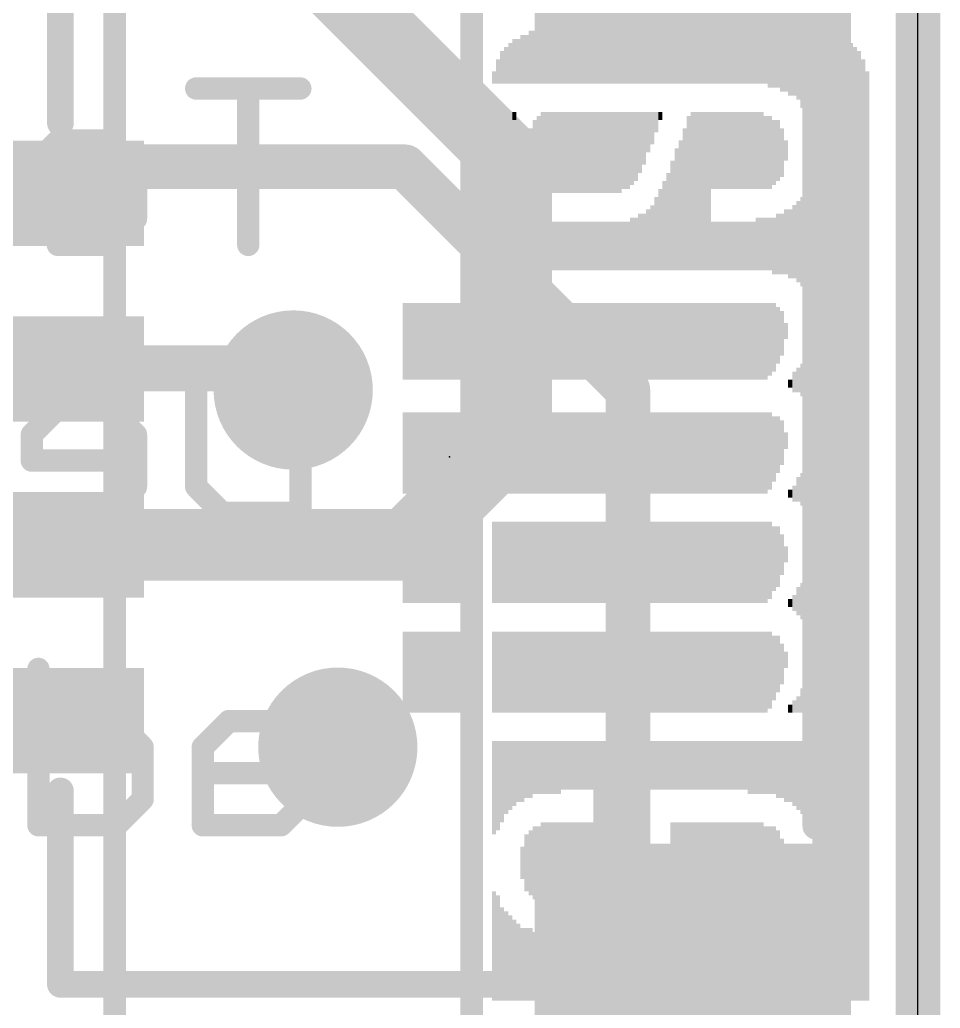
# Model space of a CAD drawing. Extents: x -3.8 to 34.1, y -4.8 to 24.4.
# Drawn here: x 20.29 to 25.53, y 5.75 to 11.38 of the extents above; entities that cross this region are included whole.
import ezdxf

# ---------------------------------------------------------------- set-up
doc = ezdxf.new("R2010")
doc.units = 0
for name, color, linetype in [('1', 12, 'CONTINUOUS'), ('16', 5, 'CONTINUOUS'), ('18', 110, 'CONTINUOUS'), ('20', 53, 'CONTINUOUS'), ('21', 40, 'CONTINUOUS'), ('22', 6, 'CONTINUOUS'), ('23', 40, 'CONTINUOUS'), ('47', 253, 'CONTINUOUS')]:
    doc.layers.add(name, color=color, linetype=linetype)

# ---------------------------------------------------------------- blocks, each defined once
blk = doc.blocks.new('RECT')
blk.add_solid([(-0.5, -0.5), (0.5, -0.5), (-0.5, 0.5), (0.5, 0.5)])
blk = doc.blocks.new('ROUNDV')
at = {"const_width": 0.5}
blk.add_lwpolyline([(0, -0.25, 1), (0, 0.25, 1), (0, -0.25)], format="xyb", dxfattribs=at)

msp = doc.modelspace()

# ---------------------------------------------------------------- linework, layer by layer
at = {"layer": '1'}
for points, const_width in [([(25.4, 17.78), (25.4, 0)], 0.254), ([(23.114, 10.541), (21.375, 12.28)], 0.4064), ([(23.114, 9.017), (23.114, 10.541)], 0.4064), ([(20.219, 10.39), (19.271, 10.39)], 0.254), ([(20.219, 9.39), (21.725, 9.39)], 0.254), ([(21.725, 9.39), (21.844, 9.271)], 0.254), ([(22.487, 8.39), (23.114, 9.017)], 0.4064), ([(20.219, 8.39), (22.487, 8.39)], 0.4064)]:
    msp.add_lwpolyline(points, dxfattribs=dict(at, const_width=const_width))
for points, const_width in [([(23.2156, 10.541, 1), (23.0124, 10.541)], 0.2032), ([(23.0422, 10.4692, 1), (23.1858, 10.6128)], 0.2032), ([(20.219, 10.3265, 1), (20.219, 10.4535)], 0.127), ([(21.7699, 9.4349, 1), (21.6801, 9.3451)], 0.127), ([(21.725, 9.3265, 1), (21.725, 9.4535)], 0.127), ([(21.7991, 9.2261, 1), (21.8889, 9.3159)], 0.127), ([(23.1858, 8.9452, 1), (23.0422, 9.0888)], 0.2032), ([(23.0124, 9.017, 1), (23.2156, 9.017)], 0.2032), ([(20.219, 8.4916, 1), (20.219, 8.2884)], 0.2032), ([(22.4152, 8.4618, 1), (22.5588, 8.3182)], 0.2032), ([(22.487, 8.2884, 1), (22.487, 8.4916)], 0.2032)]:
    msp.add_lwpolyline(points, format="xyb", dxfattribs=dict(at, const_width=const_width))
at = {"layer": '16', "const_width": 0.254}
for points in [[(25.4, 17.78), (25.4, 0)], [(18.288, 10.541), (22.479, 10.541)], [(22.479, 10.541), (23.749, 9.271)], [(21.717, 9.398), (17.253, 9.398)], [(21.844, 9.271), (21.717, 9.398)], [(23.749, 9.271), (23.749, 4.699)]]:
    msp.add_lwpolyline(points, dxfattribs=at)
at = {"layer": '16', "const_width": 0.127}
for points in [[(22.5239, 10.5859, 1), (22.4341, 10.4961)], [(22.479, 10.4775, 1), (22.479, 10.6045)], [(21.7619, 9.4429, 1), (21.6721, 9.3531)], [(21.717, 9.3345, 1), (21.717, 9.4615)], [(23.8125, 9.271, 1), (23.6855, 9.271)], [(21.7991, 9.2261, 1), (21.8889, 9.3159)], [(23.7041, 9.2261, 1), (23.7939, 9.3159)]]:
    msp.add_lwpolyline(points, format="xyb", dxfattribs=at)
at = {"layer": '20'}
msp.add_line((25.4, 2.54), (25.4, 15.24), dxfattribs=at)
at = {"layer": '21', "const_width": 0.1524}
for points in [[(20.519, 10.79), (20.519, 11.99)], [(24.819, 6.79), (24.819, 10.99)], [(20.519, 5.89), (20.519, 6.99)], [(23.119, 5.89), (20.519, 5.89)]]:
    msp.add_lwpolyline(points, dxfattribs=at)
at = {"layer": '21', "const_width": 0.0762}
for points in [[(24.8571, 10.99, 1), (24.7809, 10.99)], [(20.4809, 10.79, 1), (20.5571, 10.79)], [(20.5571, 6.99, 1), (20.4809, 6.99)], [(24.7809, 6.79, 1), (24.8571, 6.79)], [(20.519, 5.9281, 1), (20.519, 5.8519)], [(23.119, 5.8519, 1), (23.119, 5.9281)], [(20.4809, 5.89, 1), (20.5571, 5.89)]]:
    msp.add_lwpolyline(points, format="xyb", dxfattribs=at)
at = {"layer": '22', "const_width": 0.127}
for points in [[(21.8848, 10.9863), (21.2916, 10.9863)], [(21.5882, 10.0965), (21.5882, 10.9863)], [(20.5044, 10.6897), (20.3561, 10.5414)], [(20.801, 10.6897), (20.5044, 10.6897)], [(20.9493, 10.5414), (20.801, 10.6897)], [(20.3561, 10.5414), (20.3561, 10.3931)], [(20.9493, 10.2448), (20.9493, 10.5414)], [(20.3561, 10.3931), (20.9493, 10.3931)], [(20.801, 10.0965), (20.9493, 10.2448)], [(20.5044, 10.0965), (20.801, 10.0965)], [(21.2916, 9.314), (21.4399, 9.4623)], [(21.4399, 9.4623), (21.8848, 9.4623)], [(21.8848, 9.4623), (21.8848, 8.5725)], [(21.2916, 8.7208), (21.2916, 9.314)], [(20.5044, 9.1657), (20.3561, 9.0174)], [(20.801, 9.1657), (20.5044, 9.1657)], [(20.9493, 9.0174), (20.801, 9.1657)], [(20.3561, 9.0174), (20.3561, 8.8691)], [(20.9493, 8.7208), (20.9493, 9.0174)], [(20.3561, 8.8691), (20.9493, 8.8691)], [(20.801, 8.5725), (20.9493, 8.7208)], [(21.4399, 8.5725), (21.2916, 8.7208)], [(20.5044, 8.5725), (20.801, 8.5725)], [(21.8848, 8.5725), (21.4399, 8.5725)], [(20.3939, 7.6843), (20.3939, 6.7945)], [(20.8388, 7.3877), (20.3939, 7.3877)], [(20.9871, 7.2394), (20.8388, 7.3877)], [(21.4777, 7.3877), (21.3294, 7.2394)], [(21.7743, 7.3877), (21.4777, 7.3877)], [(20.9871, 6.9428), (20.9871, 7.2394)], [(21.3294, 7.2394), (21.3294, 6.7945)], [(21.7743, 7.0911), (21.3294, 7.0911)], [(21.9226, 6.9428), (21.7743, 7.0911)], [(20.8388, 6.7945), (20.9871, 6.9428)], [(21.7743, 6.7945), (21.9226, 6.9428)], [(20.3939, 6.7945), (20.8388, 6.7945)], [(21.3294, 6.7945), (21.7743, 6.7945)]]:
    msp.add_lwpolyline(points, dxfattribs=at)
at = {"layer": '22', "const_width": 0.0635}
for points in [[(21.2916, 11.018, 1), (21.2916, 10.9545)], [(21.62, 10.9863, 1), (21.5565, 10.9863)], [(21.8848, 10.9545, 1), (21.8848, 11.018)], [(20.5044, 10.7214, 1), (20.5044, 10.6579)], [(20.5269, 10.6672, 1), (20.482, 10.7121)], [(20.8235, 10.7121, 1), (20.7786, 10.6672)], [(20.801, 10.6579, 1), (20.801, 10.7214)], [(20.3879, 10.5414, 1), (20.3244, 10.5414)], [(20.3337, 10.5638, 1), (20.3786, 10.5189)], [(20.981, 10.5414, 1), (20.9175, 10.5414)], [(20.9268, 10.5189, 1), (20.9717, 10.5638)], [(20.3561, 10.4248, 1), (20.3561, 10.3613)], [(20.3244, 10.3931, 1), (20.3879, 10.3931)], [(20.9493, 10.3613, 1), (20.9493, 10.4248)], [(20.9717, 10.2223, 1), (20.9268, 10.2672)], [(20.9175, 10.2448, 1), (20.981, 10.2448)], [(20.5044, 10.1283, 1), (20.5044, 10.0648)], [(20.7786, 10.119, 1), (20.8235, 10.074)], [(20.801, 10.0648, 1), (20.801, 10.1283)], [(21.5565, 10.0965, 1), (21.62, 10.0965)], [(21.4399, 9.494, 1), (21.4399, 9.4305)], [(21.4624, 9.4398, 1), (21.4175, 9.4847)], [(21.9166, 9.4623, 1), (21.8531, 9.4623)], [(21.8848, 9.4305, 1), (21.8848, 9.494)], [(21.3234, 9.314, 1), (21.2599, 9.314)], [(21.2692, 9.3364, 1), (21.3141, 9.2915)], [(20.5044, 9.1974, 1), (20.5044, 9.1339)], [(20.5269, 9.1432, 1), (20.482, 9.1881)], [(20.8235, 9.1881, 1), (20.7786, 9.1432)], [(20.801, 9.1339, 1), (20.801, 9.1974)], [(20.3879, 9.0174, 1), (20.3244, 9.0174)], [(20.3337, 9.0398, 1), (20.3786, 8.9949)], [(20.981, 9.0174, 1), (20.9175, 9.0174)], [(20.9268, 8.9949, 1), (20.9717, 9.0398)], [(20.3561, 8.9008, 1), (20.3561, 8.8373)], [(20.3244, 8.8691, 1), (20.3879, 8.8691)], [(20.9493, 8.8373, 1), (20.9493, 8.9008)], [(20.9717, 8.6983, 1), (20.9268, 8.7432)], [(21.3141, 8.7432, 1), (21.2692, 8.6983)], [(20.9175, 8.7208, 1), (20.981, 8.7208)], [(21.2599, 8.7208, 1), (21.3234, 8.7208)], [(20.5044, 8.6043, 1), (20.5044, 8.5407)], [(20.7786, 8.595, 1), (20.8235, 8.55)], [(20.801, 8.5407, 1), (20.801, 8.6043)], [(21.4399, 8.6043, 1), (21.4399, 8.5407)], [(21.4175, 8.55, 1), (21.4624, 8.595)], [(21.8531, 8.5725, 1), (21.9166, 8.5725)], [(21.8848, 8.5407, 1), (21.8848, 8.6043)], [(20.4256, 7.6843, 1), (20.3621, 7.6843)], [(20.3939, 7.4194, 1), (20.3939, 7.3559)], [(20.8612, 7.4101, 1), (20.8163, 7.3652)], [(20.8388, 7.3559, 1), (20.8388, 7.4194)], [(21.4777, 7.4194, 1), (21.4777, 7.3559)], [(21.5002, 7.3652, 1), (21.4552, 7.4101)], [(21.7743, 7.3559, 1), (21.7743, 7.4194)], [(21.0188, 7.2394, 1), (20.9553, 7.2394)], [(20.9646, 7.2169, 1), (21.0095, 7.2618)], [(21.3612, 7.2394, 1), (21.2977, 7.2394)], [(21.307, 7.2618, 1), (21.3519, 7.2169)], [(21.3294, 7.1228, 1), (21.3294, 7.0593)], [(21.7967, 7.1135, 1), (21.7518, 7.0686)], [(21.7743, 7.0593, 1), (21.7743, 7.1228)], [(20.9553, 6.9428, 1), (21.0188, 6.9428)], [(21.0095, 6.9203, 1), (20.9646, 6.9652)], [(21.945, 6.9203, 1), (21.9001, 6.9652)], [(21.9001, 6.9203, 1), (21.945, 6.9652)], [(20.3939, 6.8262, 1), (20.3939, 6.7628)], [(20.3621, 6.7945, 1), (20.4256, 6.7945)], [(20.8163, 6.817, 1), (20.8612, 6.772)], [(20.8388, 6.7628, 1), (20.8388, 6.8262)], [(21.3294, 6.8262, 1), (21.3294, 6.7628)], [(21.2977, 6.7945, 1), (21.3612, 6.7945)], [(21.7518, 6.817, 1), (21.7967, 6.772)], [(21.7743, 6.7628, 1), (21.7743, 6.8262)]]:
    msp.add_lwpolyline(points, format="xyb", dxfattribs=at)
at = {"layer": '23'}
msp.add_point((22.733, 8.89), dxfattribs=at)
at = {"layer": '47', "const_width": 0.13}
for points in [[(22.86, 2.413), (22.86, 22.016)], [(20.828, 0.065), (20.828, 16.445)], [(25.4, 9.017), (25.4, -4.744)]]:
    msp.add_lwpolyline(points, dxfattribs=at)
at = {"layer": '47', "const_width": 0.065}
msp.add_lwpolyline([(25.4325, 9.017, 1), (25.3675, 9.017)], format="xyb", dxfattribs=at)

# ---------------------------------------------------------------- block references
at = {"layer": '1', "rotation": 180}
for p, xscale, yscale in [((24.119, 11.69), 1.8, 1.2), ((20.219, 10.39), 1.55, 0.6), ((20.219, 9.39), 1.55, 0.6), ((20.219, 8.39), 1.55, 0.6), ((20.219, 7.39), 1.55, 0.6), ((24.119, 6.09), 1.8, 1.2)]:
    msp.add_blockref('RECT', p, dxfattribs=dict(at, xscale=xscale, yscale=yscale))
at = {"layer": '18', "xscale": 0.9064, "yscale": 0.9064}
for p in [(21.844, 9.271), (21.844, 9.271), (22.098, 7.239), (22.098, 7.239)]:
    msp.add_blockref('ROUNDV', p, dxfattribs=at)
at = {"layer": '22', "rotation": 90}
for p, xscale, yscale in [((23.1949, 11.1646), 0.3023, 0.0231), ((23.218, 11.1646), 0.3023, 0.0231), ((23.241, 11.1646), 0.3023, 0.0229), ((23.264, 11.1646), 0.3023, 0.0231), ((23.2871, 11.1646), 0.3023, 0.0231), ((23.3102, 11.1646), 0.3023, 0.0231), ((23.3333, 11.1646), 0.3023, 0.0231), ((23.3564, 11.1646), 0.3023, 0.0231), ((23.3796, 11.1646), 0.3023, 0.0231), ((23.4027, 11.1646), 0.3023, 0.0231), ((23.4258, 11.1646), 0.3023, 0.0231), ((23.4489, 11.1646), 0.3023, 0.0231), ((23.472, 11.1646), 0.3023, 0.0231), ((23.495, 11.1646), 0.3023, 0.0229), ((23.518, 11.1646), 0.3023, 0.0231), ((23.5411, 11.1646), 0.3023, 0.0231), ((23.5642, 11.1646), 0.3023, 0.0231), ((23.5873, 11.1646), 0.3023, 0.0231), ((23.6104, 11.1646), 0.3023, 0.0231), ((23.6336, 11.1646), 0.3023, 0.0231), ((23.6567, 11.1646), 0.3023, 0.0231), ((23.6798, 11.1646), 0.3023, 0.0231), ((23.7029, 11.1646), 0.3023, 0.0231), ((23.726, 11.1646), 0.3023, 0.0231), ((23.749, 11.1646), 0.3023, 0.0229), ((23.772, 11.1646), 0.3023, 0.0231), ((23.7951, 11.1646), 0.3023, 0.0231), ((23.8182, 11.1646), 0.3023, 0.0231), ((23.8413, 11.1646), 0.3023, 0.0231), ((23.8644, 11.1646), 0.3023, 0.0231), ((23.8876, 11.1646), 0.3023, 0.0231), ((23.9107, 11.1646), 0.3023, 0.0231), ((23.9338, 11.1646), 0.3023, 0.0231), ((23.9569, 11.1646), 0.3023, 0.0231), ((23.98, 11.1646), 0.3023, 0.0231), ((24.003, 11.1646), 0.3023, 0.0229), ((24.026, 11.1646), 0.3023, 0.0231), ((24.0491, 11.1646), 0.3023, 0.0231), ((24.0722, 11.1646), 0.3023, 0.0231), ((24.0953, 11.1646), 0.3023, 0.0231), ((24.1184, 11.1646), 0.3023, 0.0231), ((24.1416, 11.1646), 0.3023, 0.0231), ((24.1647, 11.1646), 0.3023, 0.0231), ((24.1878, 11.1646), 0.3023, 0.0231), ((24.2109, 11.1646), 0.3023, 0.0231), ((24.234, 11.1646), 0.3023, 0.0231), ((24.257, 11.1646), 0.3023, 0.0229), ((24.28, 11.1646), 0.3023, 0.0231), ((24.3031, 11.1646), 0.3023, 0.0231), ((24.3262, 11.1646), 0.3023, 0.0231), ((24.3493, 11.1646), 0.3023, 0.0231), ((24.3724, 11.1646), 0.3023, 0.0231), ((24.3956, 11.1646), 0.3023, 0.0231), ((24.4187, 11.1646), 0.3023, 0.0231), ((24.4418, 11.1646), 0.3023, 0.0231), ((24.4649, 11.1646), 0.3023, 0.0231), ((24.488, 11.1646), 0.3023, 0.0231), ((24.511, 11.1646), 0.3023, 0.0229), ((24.534, 11.1646), 0.3023, 0.0231), ((24.5571, 11.1531), 0.3251, 0.0231), ((24.5802, 11.1531), 0.3251, 0.0231), ((24.6033, 11.1531), 0.3251, 0.0231), ((24.6264, 11.1417), 0.348, 0.0231), ((24.6496, 11.1417), 0.348, 0.0231), ((24.6727, 11.1303), 0.3708, 0.0231), ((24.6958, 11.1303), 0.3708, 0.0231), ((24.7189, 11.1189), 0.3937, 0.0231), ((24.742, 11.096), 0.4394, 0.0231), ((24.765, 11.0846), 0.4623, 0.0229), ((24.788, 11.049), 0.5334, 0.0231), ((24.8111, 8.556), 5.5194, 0.0231), ((24.8342, 8.556), 5.5194, 0.0231), ((24.8573, 8.556), 5.5194, 0.0231), ((24.8804, 8.556), 5.5194, 0.0231), ((24.9036, 8.556), 5.5194, 0.0231), ((23.1024, 11.1404), 0.254, 0.0231), ((23.1256, 11.1404), 0.254, 0.0231), ((23.1487, 11.1519), 0.2769, 0.0231), ((23.1718, 11.1519), 0.2769, 0.0231), ((24.9267, 8.5433), 5.494, 0.0231), ((24.9498, 8.5433), 5.494, 0.0231), ((24.9729, 8.5319), 5.4712, 0.0231), ((24.996, 8.5319), 5.4712, 0.0231), ((23.0331, 11.1062), 0.1854, 0.0231), ((23.0562, 11.1176), 0.2083, 0.0231), ((23.0793, 11.129), 0.2311, 0.0231), ((25.019, 8.5204), 5.4483, 0.0229), ((25.042, 8.509), 5.4254, 0.0231), ((25.0651, 8.4976), 5.4026, 0.0231), ((23.01, 11.0833), 0.1397, 0.0231), ((25.0882, 8.4747), 5.3569, 0.0231), ((22.987, 11.049), 0.0711, 0.0229), ((25.1113, 8.4404), 5.2883, 0.0231), ((23.01, 10.7493), 0.2083, 0.0231), ((23.1024, 10.8306), 0.0457, 0.0231), ((23.264, 10.6223), 0.4623, 0.0231), ((23.2871, 10.6223), 0.4623, 0.0231), ((23.3102, 10.6223), 0.4623, 0.0231), ((23.3333, 10.6223), 0.4623, 0.0231), ((23.3564, 10.6223), 0.4623, 0.0231), ((23.3796, 10.6223), 0.4623, 0.0231), ((23.4027, 10.6223), 0.4623, 0.0231), ((23.4258, 10.6223), 0.4623, 0.0231), ((23.4489, 10.6223), 0.4623, 0.0231), ((23.472, 10.6223), 0.4623, 0.0231), ((23.495, 10.6223), 0.4623, 0.0229), ((23.518, 10.6223), 0.4623, 0.0231), ((23.5411, 10.6223), 0.4623, 0.0231), ((23.5642, 10.6223), 0.4623, 0.0231), ((23.5873, 10.6223), 0.4623, 0.0231), ((23.6104, 10.6223), 0.4623, 0.0231), ((23.6336, 10.6223), 0.4623, 0.0231), ((23.6567, 10.6223), 0.4623, 0.0231), ((23.6798, 10.6223), 0.4623, 0.0231), ((23.7029, 10.6223), 0.4623, 0.0231), ((23.7951, 10.6566), 0.3937, 0.0231), ((23.8413, 10.7036), 0.2997, 0.0231), ((23.9338, 10.8306), 0.0457, 0.0231), ((24.1184, 10.4026), 0.9017, 0.0231), ((24.1416, 10.4026), 0.9017, 0.0231), ((24.1647, 10.4026), 0.9017, 0.0231), ((24.1878, 10.4026), 0.9017, 0.0231), ((24.2109, 10.4026), 0.9017, 0.0231), ((22.987, 10.7378), 0.2311, 0.0229), ((23.0331, 10.7721), 0.1626, 0.0231), ((23.0562, 10.795), 0.1168, 0.0231), ((23.0793, 10.8064), 0.094, 0.0231), ((23.218, 10.6109), 0.3937, 0.0231), ((23.241, 10.6109), 0.4394, 0.0229), ((23.726, 10.6337), 0.4394, 0.0231), ((23.749, 10.6337), 0.4394, 0.0229), ((23.772, 10.6451), 0.4166, 0.0231), ((23.8182, 10.6794), 0.348, 0.0231), ((23.8644, 10.7378), 0.2311, 0.0231), ((23.8876, 10.7607), 0.1854, 0.0231), ((23.9107, 10.795), 0.1168, 0.0231), ((24.0953, 10.3911), 0.8788, 0.0231), ((24.234, 10.6337), 0.4394, 0.0231), ((24.257, 10.6337), 0.4394, 0.0229), ((24.28, 10.6337), 0.4394, 0.0231), ((24.3031, 10.6337), 0.4394, 0.0231), ((24.3262, 10.6337), 0.4394, 0.0231), ((24.3493, 10.6337), 0.4394, 0.0231), ((24.3724, 10.6337), 0.4394, 0.0231), ((24.3956, 10.6337), 0.4394, 0.0231), ((24.4187, 10.6337), 0.4394, 0.0231), ((24.4418, 10.6337), 0.4394, 0.0231), ((24.4649, 10.6337), 0.4394, 0.0231), ((24.488, 10.6337), 0.4394, 0.0231), ((24.511, 10.6337), 0.4394, 0.0229), ((24.534, 10.6223), 0.4166, 0.0231), ((24.5571, 10.6223), 0.4166, 0.0231), ((24.5802, 10.6223), 0.3708, 0.0231), ((24.6033, 10.6337), 0.348, 0.0231), ((23.1949, 10.5867), 0.3454, 0.0231), ((24.0722, 10.3556), 0.8077, 0.0231), ((24.6264, 10.621), 0.2769, 0.0231), ((23.1718, 10.5753), 0.2769, 0.0231), ((24.0491, 10.3213), 0.7391, 0.0231), ((24.6496, 10.6337), 0.1143, 0.0231), ((24.026, 10.2984), 0.6934, 0.0231), ((23.1487, 10.5639), 0.1168, 0.0231), ((24.003, 10.2641), 0.6248, 0.0229), ((23.98, 10.2286), 0.5537, 0.0231), ((23.9338, 10.1829), 0.4623, 0.0231), ((23.9569, 10.2057), 0.508, 0.0231), ((24.765, 10.1257), 0.5766, 0.0229), ((24.788, 10.1257), 0.668, 0.0231), ((22.987, 10.1714), 0.4394, 0.0229), ((23.01, 10.16), 0.4166, 0.0231), ((23.9107, 10.16), 0.4166, 0.0231), ((24.742, 10.1143), 0.508, 0.0231), ((23.0331, 10.1371), 0.3708, 0.0231), ((23.0562, 10.1257), 0.348, 0.0231), ((23.8644, 10.1257), 0.348, 0.0231), ((23.8876, 10.1371), 0.3708, 0.0231), ((24.6496, 10.1143), 0.3708, 0.0231), ((24.6727, 10.1029), 0.3937, 0.0231), ((24.6958, 10.1143), 0.4166, 0.0231), ((24.7189, 10.1143), 0.4623, 0.0231), ((23.0793, 10.113), 0.3226, 0.0231), ((23.1024, 10.1016), 0.2997, 0.0231), ((23.1256, 10.1016), 0.2997, 0.0231), ((23.772, 10.1016), 0.2997, 0.0231), ((23.7951, 10.1016), 0.2997, 0.0231), ((23.8182, 10.113), 0.3226, 0.0231), ((23.8413, 10.113), 0.3226, 0.0231), ((24.488, 10.1016), 0.2997, 0.0231), ((24.511, 10.1016), 0.2997, 0.0229), ((24.534, 10.1016), 0.2997, 0.0231), ((24.5571, 10.1016), 0.2997, 0.0231), ((24.5802, 10.0902), 0.3226, 0.0231), ((24.6033, 10.1016), 0.3454, 0.0231), ((24.6264, 10.1016), 0.3454, 0.0231), ((23.1487, 10.0902), 0.2769, 0.0231), ((23.1718, 10.0902), 0.2769, 0.0231), ((23.1949, 10.0902), 0.2769, 0.0231), ((23.218, 10.0902), 0.2769, 0.0231), ((23.241, 10.0902), 0.2769, 0.0229), ((23.264, 10.0902), 0.2769, 0.0231), ((23.2871, 10.0902), 0.2769, 0.0231), ((23.3102, 10.0902), 0.2769, 0.0231), ((23.3333, 10.0902), 0.2769, 0.0231), ((23.3564, 10.0902), 0.2769, 0.0231), ((23.3796, 10.0902), 0.2769, 0.0231), ((23.4027, 10.0902), 0.2769, 0.0231), ((23.4258, 10.0902), 0.2769, 0.0231), ((23.4489, 10.0902), 0.2769, 0.0231), ((23.472, 10.0902), 0.2769, 0.0231), ((23.495, 10.0902), 0.2769, 0.0229), ((23.518, 10.0902), 0.2769, 0.0231), ((23.5411, 10.0902), 0.2769, 0.0231), ((23.5642, 10.0902), 0.2769, 0.0231), ((23.5873, 10.0902), 0.2769, 0.0231), ((23.6104, 10.0902), 0.2769, 0.0231), ((23.6336, 10.0902), 0.2769, 0.0231), ((23.6567, 10.0902), 0.2769, 0.0231), ((23.6798, 10.0902), 0.2769, 0.0231), ((23.7029, 10.0902), 0.2769, 0.0231), ((23.726, 10.0902), 0.2769, 0.0231), ((23.749, 10.0902), 0.2769, 0.0229), ((24.234, 10.0902), 0.2769, 0.0231), ((24.257, 10.0902), 0.2769, 0.0229), ((24.28, 10.0902), 0.2769, 0.0231), ((24.3031, 10.0902), 0.2769, 0.0231), ((24.3262, 10.0902), 0.2769, 0.0231), ((24.3493, 10.0902), 0.2769, 0.0231), ((24.3724, 10.0902), 0.2769, 0.0231), ((24.3956, 10.0902), 0.2769, 0.0231), ((24.4187, 10.0902), 0.2769, 0.0231), ((24.4418, 10.0902), 0.2769, 0.0231), ((24.4649, 10.0902), 0.2769, 0.0231), ((22.479, 9.5479), 0.4369, 0.0229), ((22.502, 9.5479), 0.4369, 0.0231), ((22.5251, 9.5479), 0.4369, 0.0231), ((22.5482, 9.5479), 0.4369, 0.0231), ((22.5713, 9.5479), 0.4369, 0.0231), ((22.5944, 9.5479), 0.4369, 0.0231), ((22.6176, 9.5479), 0.4369, 0.0231), ((22.6407, 9.5479), 0.4369, 0.0231), ((22.6638, 9.5479), 0.4369, 0.0231), ((22.6869, 9.5479), 0.4369, 0.0231), ((22.71, 9.5479), 0.4369, 0.0231), ((22.733, 9.5479), 0.4369, 0.0229), ((22.756, 9.5479), 0.4369, 0.0231), ((22.7791, 9.5479), 0.4369, 0.0231), ((22.8022, 9.5479), 0.4369, 0.0231), ((22.8253, 9.5479), 0.4369, 0.0231), ((22.8484, 9.5479), 0.4369, 0.0231), ((22.8716, 9.5479), 0.4369, 0.0231), ((22.8947, 9.5479), 0.4369, 0.0231), ((22.987, 9.5479), 0.4369, 0.0229), ((23.01, 9.5479), 0.4369, 0.0231), ((23.0331, 9.5479), 0.4369, 0.0231), ((23.0562, 9.5479), 0.4369, 0.0231), ((23.0793, 9.5479), 0.4369, 0.0231), ((23.1024, 9.5479), 0.4369, 0.0231), ((23.1256, 9.5479), 0.4369, 0.0231), ((23.1487, 9.5479), 0.4369, 0.0231), ((23.1718, 9.5479), 0.4369, 0.0231), ((23.1949, 9.5479), 0.4369, 0.0231), ((23.218, 9.5479), 0.4369, 0.0231), ((23.241, 9.5479), 0.4369, 0.0229), ((23.264, 9.5479), 0.4369, 0.0231), ((23.2871, 9.5479), 0.4369, 0.0231), ((23.3102, 9.5479), 0.4369, 0.0231), ((23.3333, 9.5479), 0.4369, 0.0231), ((23.3564, 9.5479), 0.4369, 0.0231), ((23.3796, 9.5479), 0.4369, 0.0231), ((23.4027, 9.5479), 0.4369, 0.0231), ((23.4258, 9.5479), 0.4369, 0.0231), ((23.4489, 9.5479), 0.4369, 0.0231), ((23.472, 9.5479), 0.4369, 0.0231), ((23.495, 9.5479), 0.4369, 0.0229), ((23.518, 9.5479), 0.4369, 0.0231), ((23.5411, 9.5479), 0.4369, 0.0231), ((23.5642, 9.5479), 0.4369, 0.0231), ((23.5873, 9.5479), 0.4369, 0.0231), ((23.6104, 9.5479), 0.4369, 0.0231), ((23.6336, 9.5479), 0.4369, 0.0231), ((23.6567, 9.5479), 0.4369, 0.0231), ((23.6798, 9.5479), 0.4369, 0.0231), ((23.7029, 9.5479), 0.4369, 0.0231), ((23.726, 9.5479), 0.4369, 0.0231), ((23.749, 9.5479), 0.4369, 0.0229), ((23.772, 9.5479), 0.4369, 0.0231), ((23.7951, 9.5479), 0.4369, 0.0231), ((23.8182, 9.5479), 0.4369, 0.0231), ((23.8413, 9.5479), 0.4369, 0.0231), ((23.8644, 9.5479), 0.4369, 0.0231), ((23.8876, 9.5479), 0.4369, 0.0231), ((23.9107, 9.5479), 0.4369, 0.0231), ((23.9338, 9.5479), 0.4369, 0.0231), ((23.9569, 9.5479), 0.4369, 0.0231), ((23.98, 9.5479), 0.4369, 0.0231), ((24.003, 9.5479), 0.4369, 0.0229), ((24.026, 9.5479), 0.4369, 0.0231), ((24.0491, 9.5479), 0.4369, 0.0231), ((24.0722, 9.5479), 0.4369, 0.0231), ((24.0953, 9.5479), 0.4369, 0.0231), ((24.1184, 9.5479), 0.4369, 0.0231), ((24.1416, 9.5479), 0.4369, 0.0231), ((24.1647, 9.5479), 0.4369, 0.0231), ((24.1878, 9.5479), 0.4369, 0.0231), ((24.2109, 9.5479), 0.4369, 0.0231), ((24.234, 9.5479), 0.4369, 0.0231), ((24.257, 9.5479), 0.4369, 0.0229), ((24.28, 9.5479), 0.4369, 0.0231), ((24.3031, 9.5479), 0.4369, 0.0231), ((24.3262, 9.5479), 0.4369, 0.0231), ((24.3493, 9.5479), 0.4369, 0.0231), ((24.3724, 9.5479), 0.4369, 0.0231), ((24.3956, 9.5479), 0.4369, 0.0231), ((24.4187, 9.5479), 0.4369, 0.0231), ((24.4418, 9.5479), 0.4369, 0.0231), ((24.4649, 9.5479), 0.4369, 0.0231), ((24.488, 9.5479), 0.4369, 0.0231), ((24.511, 9.5479), 0.4369, 0.0229), ((24.534, 9.5479), 0.4369, 0.0231), ((24.5571, 9.5593), 0.414, 0.0231), ((24.5802, 9.5707), 0.3912, 0.0231), ((24.6033, 9.5822), 0.3226, 0.0231), ((24.6264, 9.5936), 0.254, 0.0231), ((24.6496, 9.6063), 0.0914, 0.0231), ((24.788, 9.3408), 0.3937, 0.0231), ((24.765, 9.3282), 0.2769, 0.0229), ((24.7189, 9.3282), 0.1397, 0.0231), ((24.742, 9.3282), 0.1854, 0.0231), ((24.6958, 9.3167), 0.1168, 0.0231), ((24.6727, 9.3066), 0.0457, 0.0231), ((22.479, 8.9129), 0.4623, 0.0229), ((22.502, 8.9129), 0.4623, 0.0231), ((22.5251, 8.9129), 0.4623, 0.0231), ((22.5482, 8.9129), 0.4623, 0.0231), ((22.5713, 8.9129), 0.4623, 0.0231), ((22.5944, 8.9129), 0.4623, 0.0231), ((22.6176, 8.9129), 0.4623, 0.0231), ((22.6407, 8.9129), 0.4623, 0.0231), ((22.6638, 8.9129), 0.4623, 0.0231), ((22.6869, 8.9129), 0.4623, 0.0231), ((22.71, 8.9129), 0.4623, 0.0231), ((22.733, 8.9129), 0.4623, 0.0229), ((22.756, 8.9129), 0.4623, 0.0231), ((22.7791, 8.9129), 0.4623, 0.0231), ((22.8022, 8.9129), 0.4623, 0.0231), ((22.8253, 8.9129), 0.4623, 0.0231), ((22.8484, 8.9129), 0.4623, 0.0231), ((22.8716, 8.9129), 0.4623, 0.0231), ((22.8947, 8.9129), 0.4623, 0.0231), ((22.987, 8.9129), 0.4623, 0.0229), ((23.01, 8.9129), 0.4623, 0.0231), ((23.0331, 8.9129), 0.4623, 0.0231), ((23.0562, 8.9129), 0.4623, 0.0231), ((23.0793, 8.9129), 0.4623, 0.0231), ((23.1024, 8.9129), 0.4623, 0.0231), ((23.1256, 8.9129), 0.4623, 0.0231), ((23.1487, 8.9129), 0.4623, 0.0231), ((23.1718, 8.9129), 0.4623, 0.0231), ((23.1949, 8.9129), 0.4623, 0.0231), ((23.218, 8.9129), 0.4623, 0.0231), ((23.241, 8.9129), 0.4623, 0.0229), ((23.264, 8.9129), 0.4623, 0.0231), ((23.2871, 8.9129), 0.4623, 0.0231), ((23.3102, 8.9129), 0.4623, 0.0231), ((23.3333, 8.9129), 0.4623, 0.0231), ((23.3564, 8.9129), 0.4623, 0.0231), ((23.3796, 8.9129), 0.4623, 0.0231), ((23.4027, 8.9129), 0.4623, 0.0231), ((23.4258, 8.9129), 0.4623, 0.0231), ((23.4489, 8.9129), 0.4623, 0.0231), ((23.472, 8.9129), 0.4623, 0.0231), ((23.495, 8.9129), 0.4623, 0.0229), ((23.518, 8.9129), 0.4623, 0.0231), ((23.5411, 8.9129), 0.4623, 0.0231), ((23.5642, 8.9129), 0.4623, 0.0231), ((23.5873, 8.9129), 0.4623, 0.0231), ((23.6104, 8.9129), 0.4623, 0.0231), ((23.6336, 8.9129), 0.4623, 0.0231), ((23.6567, 8.9129), 0.4623, 0.0231), ((23.6798, 8.9129), 0.4623, 0.0231), ((23.7029, 8.9129), 0.4623, 0.0231), ((23.726, 8.9129), 0.4623, 0.0231), ((23.749, 8.9129), 0.4623, 0.0229), ((23.772, 8.9129), 0.4623, 0.0231), ((23.7951, 8.9129), 0.4623, 0.0231), ((23.8182, 8.9129), 0.4623, 0.0231), ((23.8413, 8.9129), 0.4623, 0.0231), ((23.8644, 8.9129), 0.4623, 0.0231), ((23.8876, 8.9129), 0.4623, 0.0231), ((23.9107, 8.9129), 0.4623, 0.0231), ((23.9338, 8.9129), 0.4623, 0.0231), ((23.9569, 8.9129), 0.4623, 0.0231), ((23.98, 8.9129), 0.4623, 0.0231), ((24.003, 8.9129), 0.4623, 0.0229), ((24.026, 8.9129), 0.4623, 0.0231), ((24.0491, 8.9129), 0.4623, 0.0231), ((24.0722, 8.9129), 0.4623, 0.0231), ((24.0953, 8.9129), 0.4623, 0.0231), ((24.1184, 8.9129), 0.4623, 0.0231), ((24.1416, 8.9129), 0.4623, 0.0231), ((24.1647, 8.9129), 0.4623, 0.0231), ((24.1878, 8.9129), 0.4623, 0.0231), ((24.2109, 8.9129), 0.4623, 0.0231), ((24.234, 8.9129), 0.4623, 0.0231), ((24.257, 8.9129), 0.4623, 0.0229), ((24.28, 8.9129), 0.4623, 0.0231), ((24.3031, 8.9129), 0.4623, 0.0231), ((24.3262, 8.9129), 0.4623, 0.0231), ((24.3493, 8.9129), 0.4623, 0.0231), ((24.3724, 8.9129), 0.4623, 0.0231), ((24.3956, 8.9129), 0.4623, 0.0231), ((24.4187, 8.9129), 0.4623, 0.0231), ((24.4418, 8.9129), 0.4623, 0.0231), ((24.4649, 8.9129), 0.4623, 0.0231), ((24.488, 8.9129), 0.4623, 0.0231), ((24.511, 8.9129), 0.4623, 0.0229), ((24.534, 8.9129), 0.4623, 0.0231), ((24.5571, 8.9243), 0.4394, 0.0231), ((24.5802, 8.9357), 0.3708, 0.0231), ((24.6033, 8.9599), 0.3226, 0.0231), ((24.6264, 8.9713), 0.254, 0.0231), ((24.6496, 8.9827), 0.094, 0.0231), ((24.788, 8.7058), 0.3683, 0.0231), ((24.765, 8.7058), 0.2769, 0.0229), ((24.7189, 8.7058), 0.1397, 0.0231), ((24.742, 8.7058), 0.1854, 0.0231), ((24.6958, 8.6817), 0.0914, 0.0231), ((24.6727, 8.6817), 0.0457, 0.0231), ((22.479, 8.2906), 0.4623, 0.0229), ((22.502, 8.2906), 0.4623, 0.0231), ((22.5251, 8.2906), 0.4623, 0.0231), ((22.5482, 8.2906), 0.4623, 0.0231), ((22.5713, 8.2906), 0.4623, 0.0231), ((22.5944, 8.2906), 0.4623, 0.0231), ((22.6176, 8.2906), 0.4623, 0.0231), ((22.6407, 8.2906), 0.4623, 0.0231), ((22.6638, 8.2906), 0.4623, 0.0231), ((22.6869, 8.2906), 0.4623, 0.0231), ((22.71, 8.2906), 0.4623, 0.0231), ((22.733, 8.2906), 0.4623, 0.0229), ((22.756, 8.2906), 0.4623, 0.0231), ((22.7791, 8.2906), 0.4623, 0.0231), ((22.8022, 8.2906), 0.4623, 0.0231), ((22.8253, 8.2906), 0.4623, 0.0231), ((22.8484, 8.2906), 0.4623, 0.0231), ((22.8716, 8.2906), 0.4623, 0.0231), ((22.8947, 8.2906), 0.4623, 0.0231), ((22.987, 8.2906), 0.4623, 0.0229), ((23.01, 8.2906), 0.4623, 0.0231), ((23.0331, 8.2906), 0.4623, 0.0231), ((23.0562, 8.2906), 0.4623, 0.0231), ((23.0793, 8.2906), 0.4623, 0.0231), ((23.1024, 8.2906), 0.4623, 0.0231), ((23.1256, 8.2906), 0.4623, 0.0231), ((23.1487, 8.2906), 0.4623, 0.0231), ((23.1718, 8.2906), 0.4623, 0.0231), ((23.1949, 8.2906), 0.4623, 0.0231), ((23.218, 8.2906), 0.4623, 0.0231), ((23.241, 8.2906), 0.4623, 0.0229), ((23.264, 8.2906), 0.4623, 0.0231), ((23.2871, 8.2906), 0.4623, 0.0231), ((23.3102, 8.2906), 0.4623, 0.0231), ((23.3333, 8.2906), 0.4623, 0.0231), ((23.3564, 8.2906), 0.4623, 0.0231), ((23.3796, 8.2906), 0.4623, 0.0231), ((23.4027, 8.2906), 0.4623, 0.0231), ((23.4258, 8.2906), 0.4623, 0.0231), ((23.4489, 8.2906), 0.4623, 0.0231), ((23.472, 8.2906), 0.4623, 0.0231), ((23.495, 8.2906), 0.4623, 0.0229), ((23.518, 8.2906), 0.4623, 0.0231), ((23.5411, 8.2906), 0.4623, 0.0231), ((23.5642, 8.2906), 0.4623, 0.0231), ((23.5873, 8.2906), 0.4623, 0.0231), ((23.6104, 8.2906), 0.4623, 0.0231), ((23.6336, 8.2906), 0.4623, 0.0231), ((23.6567, 8.2906), 0.4623, 0.0231), ((23.6798, 8.2906), 0.4623, 0.0231), ((23.7029, 8.2906), 0.4623, 0.0231), ((23.726, 8.2906), 0.4623, 0.0231), ((23.749, 8.2906), 0.4623, 0.0229), ((23.772, 8.2906), 0.4623, 0.0231), ((23.7951, 8.2906), 0.4623, 0.0231), ((23.8182, 8.2906), 0.4623, 0.0231), ((23.8413, 8.2906), 0.4623, 0.0231), ((23.8644, 8.2906), 0.4623, 0.0231), ((23.8876, 8.2906), 0.4623, 0.0231), ((23.9107, 8.2906), 0.4623, 0.0231), ((23.9338, 8.2906), 0.4623, 0.0231), ((23.9569, 8.2906), 0.4623, 0.0231), ((23.98, 8.2906), 0.4623, 0.0231), ((24.003, 8.2906), 0.4623, 0.0229), ((24.026, 8.2906), 0.4623, 0.0231), ((24.0491, 8.2906), 0.4623, 0.0231), ((24.0722, 8.2906), 0.4623, 0.0231), ((24.0953, 8.2906), 0.4623, 0.0231), ((24.1184, 8.2906), 0.4623, 0.0231), ((24.1416, 8.2906), 0.4623, 0.0231), ((24.1647, 8.2906), 0.4623, 0.0231), ((24.1878, 8.2906), 0.4623, 0.0231), ((24.2109, 8.2906), 0.4623, 0.0231), ((24.234, 8.2906), 0.4623, 0.0231), ((24.257, 8.2906), 0.4623, 0.0229), ((24.28, 8.2906), 0.4623, 0.0231), ((24.3031, 8.2906), 0.4623, 0.0231), ((24.3262, 8.2906), 0.4623, 0.0231), ((24.3493, 8.2906), 0.4623, 0.0231), ((24.3724, 8.2906), 0.4623, 0.0231), ((24.3956, 8.2906), 0.4623, 0.0231), ((24.4187, 8.2906), 0.4623, 0.0231), ((24.4418, 8.2906), 0.4623, 0.0231), ((24.4649, 8.2906), 0.4623, 0.0231), ((24.488, 8.2906), 0.4623, 0.0231), ((24.511, 8.2906), 0.4623, 0.0229), ((24.534, 8.2906), 0.4623, 0.0231), ((24.5571, 8.302), 0.4394, 0.0231), ((24.5802, 8.3122), 0.3683, 0.0231), ((24.6033, 8.3236), 0.3454, 0.0231), ((24.6264, 8.335), 0.2311, 0.0231), ((24.6496, 8.3363), 0.0914, 0.0231), ((24.788, 8.0823), 0.3708, 0.0231), ((24.765, 8.081), 0.2769, 0.0229), ((24.742, 8.0696), 0.2083, 0.0231), ((24.6958, 8.0594), 0.0914, 0.0231), ((24.7189, 8.0696), 0.1626, 0.0231), ((24.6727, 8.0594), 0.0457, 0.0231), ((22.479, 7.6657), 0.4623, 0.0229), ((22.502, 7.6657), 0.4623, 0.0231), ((22.5251, 7.6657), 0.4623, 0.0231), ((22.5482, 7.6657), 0.4623, 0.0231), ((22.5713, 7.6657), 0.4623, 0.0231), ((22.5944, 7.6657), 0.4623, 0.0231), ((22.6176, 7.6657), 0.4623, 0.0231), ((22.6407, 7.6657), 0.4623, 0.0231), ((22.6638, 7.6657), 0.4623, 0.0231), ((22.6869, 7.6657), 0.4623, 0.0231), ((22.71, 7.6657), 0.4623, 0.0231), ((22.733, 7.6657), 0.4623, 0.0229), ((22.756, 7.6657), 0.4623, 0.0231), ((22.7791, 7.6657), 0.4623, 0.0231), ((22.8022, 7.6657), 0.4623, 0.0231), ((22.8253, 7.6657), 0.4623, 0.0231), ((22.8484, 7.6657), 0.4623, 0.0231), ((22.8716, 7.6657), 0.4623, 0.0231), ((22.8947, 7.6657), 0.4623, 0.0231), ((22.987, 7.6657), 0.4623, 0.0229), ((23.01, 7.6657), 0.4623, 0.0231), ((23.0331, 7.6657), 0.4623, 0.0231), ((23.0562, 7.6657), 0.4623, 0.0231), ((23.0793, 7.6657), 0.4623, 0.0231), ((23.1024, 7.6657), 0.4623, 0.0231), ((23.1256, 7.6657), 0.4623, 0.0231), ((23.1487, 7.6657), 0.4623, 0.0231), ((23.1718, 7.6657), 0.4623, 0.0231), ((23.1949, 7.6657), 0.4623, 0.0231), ((23.218, 7.6657), 0.4623, 0.0231), ((23.241, 7.6657), 0.4623, 0.0229), ((23.264, 7.6657), 0.4623, 0.0231), ((23.2871, 7.6657), 0.4623, 0.0231), ((23.3102, 7.6657), 0.4623, 0.0231), ((23.3333, 7.6657), 0.4623, 0.0231), ((23.3564, 7.6657), 0.4623, 0.0231), ((23.3796, 7.6657), 0.4623, 0.0231), ((23.4027, 7.6657), 0.4623, 0.0231), ((23.4258, 7.6657), 0.4623, 0.0231), ((23.4489, 7.6657), 0.4623, 0.0231), ((23.472, 7.6657), 0.4623, 0.0231), ((23.495, 7.6657), 0.4623, 0.0229), ((23.518, 7.6657), 0.4623, 0.0231), ((23.5411, 7.6657), 0.4623, 0.0231), ((23.5642, 7.6657), 0.4623, 0.0231), ((23.5873, 7.6657), 0.4623, 0.0231), ((23.6104, 7.6657), 0.4623, 0.0231), ((23.6336, 7.6657), 0.4623, 0.0231), ((23.6567, 7.6657), 0.4623, 0.0231), ((23.6798, 7.6657), 0.4623, 0.0231), ((23.7029, 7.6657), 0.4623, 0.0231), ((23.726, 7.6657), 0.4623, 0.0231), ((23.749, 7.6657), 0.4623, 0.0229), ((23.772, 7.6657), 0.4623, 0.0231), ((23.7951, 7.6657), 0.4623, 0.0231), ((23.8182, 7.6657), 0.4623, 0.0231), ((23.8413, 7.6657), 0.4623, 0.0231), ((23.8644, 7.6657), 0.4623, 0.0231), ((23.8876, 7.6657), 0.4623, 0.0231), ((23.9107, 7.6657), 0.4623, 0.0231), ((23.9338, 7.6657), 0.4623, 0.0231), ((23.9569, 7.6657), 0.4623, 0.0231), ((23.98, 7.6657), 0.4623, 0.0231), ((24.003, 7.6657), 0.4623, 0.0229), ((24.026, 7.6657), 0.4623, 0.0231), ((24.0491, 7.6657), 0.4623, 0.0231), ((24.0722, 7.6657), 0.4623, 0.0231), ((24.0953, 7.6657), 0.4623, 0.0231), ((24.1184, 7.6657), 0.4623, 0.0231), ((24.1416, 7.6657), 0.4623, 0.0231), ((24.1647, 7.6657), 0.4623, 0.0231), ((24.1878, 7.6657), 0.4623, 0.0231), ((24.2109, 7.6657), 0.4623, 0.0231), ((24.234, 7.6657), 0.4623, 0.0231), ((24.257, 7.6657), 0.4623, 0.0229), ((24.28, 7.6657), 0.4623, 0.0231), ((24.3031, 7.6657), 0.4623, 0.0231), ((24.3262, 7.6657), 0.4623, 0.0231), ((24.3493, 7.6657), 0.4623, 0.0231), ((24.3724, 7.6657), 0.4623, 0.0231), ((24.3956, 7.6657), 0.4623, 0.0231), ((24.4187, 7.6657), 0.4623, 0.0231), ((24.4418, 7.6657), 0.4623, 0.0231), ((24.4649, 7.6657), 0.4623, 0.0231), ((24.488, 7.6657), 0.4623, 0.0231), ((24.511, 7.6657), 0.4623, 0.0229), ((24.534, 7.6657), 0.4623, 0.0231), ((24.5571, 7.6772), 0.4394, 0.0231), ((24.5802, 7.6899), 0.3683, 0.0231), ((24.6033, 7.7127), 0.3226, 0.0231), ((24.6264, 7.7127), 0.2311, 0.0231), ((24.6496, 7.7356), 0.094, 0.0231), ((24.788, 7.5502), 0.2311, 0.0231), ((24.765, 7.5159), 0.1626, 0.0229), ((24.742, 7.5044), 0.1397, 0.0231), ((24.6727, 7.4574), 0.0457, 0.0231), ((24.6958, 7.4701), 0.0711, 0.0231), ((24.7189, 7.4816), 0.094, 0.0231), ((22.987, 7.0091), 0.5309, 0.0229), ((23.01, 7.0206), 0.508, 0.0231), ((23.0331, 7.0434), 0.4623, 0.0231), ((23.0562, 7.0663), 0.4166, 0.0231), ((23.0793, 7.0777), 0.3937, 0.0231), ((23.1024, 7.0891), 0.3708, 0.0231), ((23.1256, 7.1006), 0.348, 0.0231), ((23.1487, 7.1006), 0.348, 0.0231), ((23.1718, 7.112), 0.3251, 0.0231), ((23.1949, 7.112), 0.3251, 0.0231), ((23.218, 7.1234), 0.3023, 0.0231), ((23.241, 7.1234), 0.3023, 0.0229), ((23.264, 7.1234), 0.3023, 0.0231), ((23.2871, 7.1234), 0.3023, 0.0231), ((23.3102, 7.1234), 0.3023, 0.0231), ((23.3333, 7.1234), 0.3023, 0.0231), ((23.3564, 7.1234), 0.3023, 0.0231), ((23.3796, 7.1361), 0.2769, 0.0231), ((23.4027, 7.1361), 0.2769, 0.0231), ((23.4258, 7.1361), 0.2769, 0.0231), ((23.4489, 7.1361), 0.2769, 0.0231), ((23.472, 7.1361), 0.2769, 0.0231), ((23.495, 7.1361), 0.2769, 0.0229), ((23.518, 7.1361), 0.2769, 0.0231), ((23.5411, 7.1361), 0.2769, 0.0231), ((23.5642, 6.8123), 0.9246, 0.0231), ((23.5873, 6.8123), 0.9246, 0.0231), ((23.6104, 6.8123), 0.9246, 0.0231), ((23.6336, 6.8123), 0.9246, 0.0231), ((23.6567, 6.8123), 0.9246, 0.0231), ((23.6798, 6.8123), 0.9246, 0.0231), ((23.7029, 6.8123), 0.9246, 0.0231), ((23.726, 6.8123), 0.9246, 0.0231), ((23.749, 6.8123), 0.9246, 0.0229), ((23.772, 6.8123), 0.9246, 0.0231), ((23.7951, 6.8123), 0.9246, 0.0231), ((23.8182, 6.8123), 0.9246, 0.0231), ((23.8413, 7.1361), 0.2769, 0.0231), ((23.8644, 7.1361), 0.2769, 0.0231), ((23.8876, 7.1361), 0.2769, 0.0231), ((23.9107, 7.1361), 0.2769, 0.0231), ((23.9338, 7.1361), 0.2769, 0.0231), ((23.9569, 7.1361), 0.2769, 0.0231), ((23.98, 7.1361), 0.2769, 0.0231), ((24.003, 7.1361), 0.2769, 0.0229), ((24.026, 7.1361), 0.2769, 0.0231), ((24.0491, 7.1361), 0.2769, 0.0231), ((24.0722, 7.1361), 0.2769, 0.0231), ((24.0953, 7.1361), 0.2769, 0.0231), ((24.1184, 7.1361), 0.2769, 0.0231), ((24.1416, 7.1361), 0.2769, 0.0231), ((24.1647, 7.1361), 0.2769, 0.0231), ((24.1878, 7.1361), 0.2769, 0.0231), ((24.2109, 7.1361), 0.2769, 0.0231), ((24.234, 7.1361), 0.2769, 0.0231), ((24.257, 7.1361), 0.2769, 0.0229), ((24.28, 7.1361), 0.2769, 0.0231), ((24.3031, 7.1361), 0.2769, 0.0231), ((24.3262, 7.1361), 0.2769, 0.0231), ((24.3493, 7.1361), 0.2769, 0.0231), ((24.3724, 7.1361), 0.2769, 0.0231), ((24.3956, 7.1361), 0.2769, 0.0231), ((24.4187, 7.1361), 0.2769, 0.0231), ((24.4418, 7.1234), 0.3023, 0.0231), ((24.4649, 7.1234), 0.3023, 0.0231), ((24.488, 7.1234), 0.3023, 0.0231), ((24.511, 7.1234), 0.3023, 0.0229), ((24.534, 7.1234), 0.3023, 0.0231), ((24.5571, 7.1234), 0.3023, 0.0231), ((24.5802, 7.1234), 0.3023, 0.0231), ((24.6033, 7.112), 0.3251, 0.0231), ((24.6264, 7.112), 0.3251, 0.0231), ((24.6496, 7.1006), 0.348, 0.0231), ((24.6727, 7.1006), 0.348, 0.0231), ((24.6958, 7.0891), 0.3708, 0.0231), ((24.7189, 7.0777), 0.3937, 0.0231), ((24.742, 7.0663), 0.4166, 0.0231), ((24.765, 7.0434), 0.4623, 0.0229), ((24.788, 7.0091), 0.5309, 0.0231), ((23.264, 6.5811), 0.4623, 0.0231), ((23.2871, 6.5811), 0.4623, 0.0231), ((23.3102, 6.5811), 0.4623, 0.0231), ((23.3333, 6.5811), 0.4623, 0.0231), ((23.3564, 6.5811), 0.4623, 0.0231), ((23.3796, 6.5811), 0.4623, 0.0231), ((23.4027, 6.5811), 0.4623, 0.0231), ((23.4258, 6.5811), 0.4623, 0.0231), ((23.4489, 6.5811), 0.4623, 0.0231), ((23.472, 6.5811), 0.4623, 0.0231), ((23.495, 6.5811), 0.4623, 0.0229), ((23.518, 6.5811), 0.4623, 0.0231), ((23.5411, 6.5811), 0.4623, 0.0231), ((24.003, 6.5811), 0.4623, 0.0229), ((24.026, 6.5811), 0.4623, 0.0231), ((24.0491, 6.5811), 0.4623, 0.0231), ((24.0722, 6.5811), 0.4623, 0.0231), ((24.0953, 6.5811), 0.4623, 0.0231), ((24.1184, 6.5811), 0.4623, 0.0231), ((24.1416, 6.5811), 0.4623, 0.0231), ((24.1647, 6.5811), 0.4623, 0.0231), ((24.1878, 6.5811), 0.4623, 0.0231), ((24.2109, 6.5811), 0.4623, 0.0231), ((24.234, 6.5811), 0.4623, 0.0231), ((24.257, 6.5811), 0.4623, 0.0229), ((24.28, 6.5811), 0.4623, 0.0231), ((24.3031, 6.5811), 0.4623, 0.0231), ((24.3262, 6.5811), 0.4623, 0.0231), ((24.3493, 6.5811), 0.4623, 0.0231), ((24.3724, 6.5811), 0.4623, 0.0231), ((24.3956, 6.5811), 0.4623, 0.0231), ((24.4187, 6.5811), 0.4623, 0.0231), ((24.4418, 6.5811), 0.4623, 0.0231), ((24.4649, 6.5811), 0.4623, 0.0231), ((24.488, 6.5811), 0.4623, 0.0231), ((24.511, 6.5811), 0.4623, 0.0229), ((23.1949, 6.5811), 0.3708, 0.0231), ((23.218, 6.5811), 0.4166, 0.0231), ((23.241, 6.5811), 0.4166, 0.0229), ((24.534, 6.5697), 0.4394, 0.0231), ((24.5571, 6.5811), 0.4166, 0.0231), ((24.5802, 6.5811), 0.4166, 0.0231), ((24.6033, 6.5811), 0.3708, 0.0231), ((23.1718, 6.5811), 0.3251, 0.0231), ((24.6264, 6.5799), 0.2769, 0.0231), ((23.1487, 6.5811), 0.1829, 0.0231), ((24.6496, 6.5811), 0.1372, 0.0231), ((22.987, 6.1074), 0.6223, 0.0229), ((23.01, 6.096), 0.5994, 0.0231), ((24.788, 6.2001), 0.3912, 0.0231), ((23.0331, 6.0617), 0.5309, 0.0231), ((23.0562, 6.0503), 0.508, 0.0231), ((24.742, 6.1544), 0.2997, 0.0231), ((24.765, 6.1773), 0.3454, 0.0229), ((23.0793, 6.0389), 0.4851, 0.0231), ((23.1024, 6.0274), 0.4623, 0.0231), ((24.6958, 6.1316), 0.254, 0.0231), ((24.7189, 6.143), 0.2769, 0.0231), ((23.1256, 6.016), 0.4394, 0.0231), ((23.1487, 6.0033), 0.414, 0.0231), ((23.1718, 6.0033), 0.414, 0.0231), ((23.1949, 6.0033), 0.414, 0.0231), ((23.218, 5.9919), 0.3912, 0.0231), ((23.241, 5.9919), 0.3912, 0.0229), ((23.264, 5.9919), 0.3912, 0.0231), ((23.2871, 5.9919), 0.3912, 0.0231), ((24.511, 5.9919), 0.3912, 0.0229), ((24.534, 5.9919), 0.3912, 0.0231), ((24.5571, 5.9919), 0.3912, 0.0231), ((24.5802, 5.9919), 0.3912, 0.0231), ((24.6033, 6.0033), 0.414, 0.0231), ((24.6264, 6.0033), 0.414, 0.0231), ((24.6496, 6.1201), 0.2311, 0.0231), ((24.6727, 6.1201), 0.2311, 0.0231), ((23.3102, 5.9804), 0.3683, 0.0231), ((23.3333, 5.9804), 0.3683, 0.0231), ((23.3564, 5.9804), 0.3683, 0.0231), ((23.3796, 5.9804), 0.3683, 0.0231), ((23.4027, 5.9804), 0.3683, 0.0231), ((23.4258, 5.9804), 0.3683, 0.0231), ((23.4489, 5.9804), 0.3683, 0.0231), ((23.472, 5.9804), 0.3683, 0.0231), ((23.495, 5.9804), 0.3683, 0.0229), ((23.518, 5.9804), 0.3683, 0.0231), ((23.5411, 5.9804), 0.3683, 0.0231), ((23.5642, 5.9804), 0.3683, 0.0231), ((23.5873, 5.9804), 0.3683, 0.0231), ((23.6104, 5.9804), 0.3683, 0.0231), ((23.6336, 5.9804), 0.3683, 0.0231), ((23.6567, 5.9804), 0.3683, 0.0231), ((23.6798, 5.9804), 0.3683, 0.0231), ((23.7029, 5.9804), 0.3683, 0.0231), ((23.726, 5.9804), 0.3683, 0.0231), ((23.749, 5.9804), 0.3683, 0.0229), ((23.772, 5.9804), 0.3683, 0.0231), ((23.7951, 5.9804), 0.3683, 0.0231), ((23.8182, 5.9804), 0.3683, 0.0231), ((23.8413, 5.9804), 0.3683, 0.0231), ((23.8644, 5.9804), 0.3683, 0.0231), ((23.8876, 5.9804), 0.3683, 0.0231), ((23.9107, 5.9804), 0.3683, 0.0231), ((23.9338, 5.9804), 0.3683, 0.0231), ((23.9569, 5.9804), 0.3683, 0.0231), ((23.98, 5.9804), 0.3683, 0.0231), ((24.003, 5.9804), 0.3683, 0.0229), ((24.026, 5.9804), 0.3683, 0.0231), ((24.0491, 5.9804), 0.3683, 0.0231), ((24.0722, 5.9804), 0.3683, 0.0231), ((24.0953, 5.9804), 0.3683, 0.0231), ((24.1184, 5.9804), 0.3683, 0.0231), ((24.1416, 5.9804), 0.3683, 0.0231), ((24.1647, 5.9804), 0.3683, 0.0231), ((24.1878, 5.9804), 0.3683, 0.0231), ((24.2109, 5.9804), 0.3683, 0.0231), ((24.234, 5.9804), 0.3683, 0.0231), ((24.257, 5.9804), 0.3683, 0.0229), ((24.28, 5.9804), 0.3683, 0.0231), ((24.3031, 5.9804), 0.3683, 0.0231), ((24.3262, 5.9804), 0.3683, 0.0231), ((24.3493, 5.9804), 0.3683, 0.0231), ((24.3724, 5.9804), 0.3683, 0.0231), ((24.3956, 5.9804), 0.3683, 0.0231), ((24.4187, 5.9804), 0.3683, 0.0231), ((24.4418, 5.9804), 0.3683, 0.0231), ((24.4649, 5.9804), 0.3683, 0.0231), ((24.488, 5.9804), 0.3683, 0.0231)]:
    msp.add_blockref('RECT', p, dxfattribs=dict(at, xscale=xscale, yscale=yscale))

doc.saveas('drawing.dxf')
